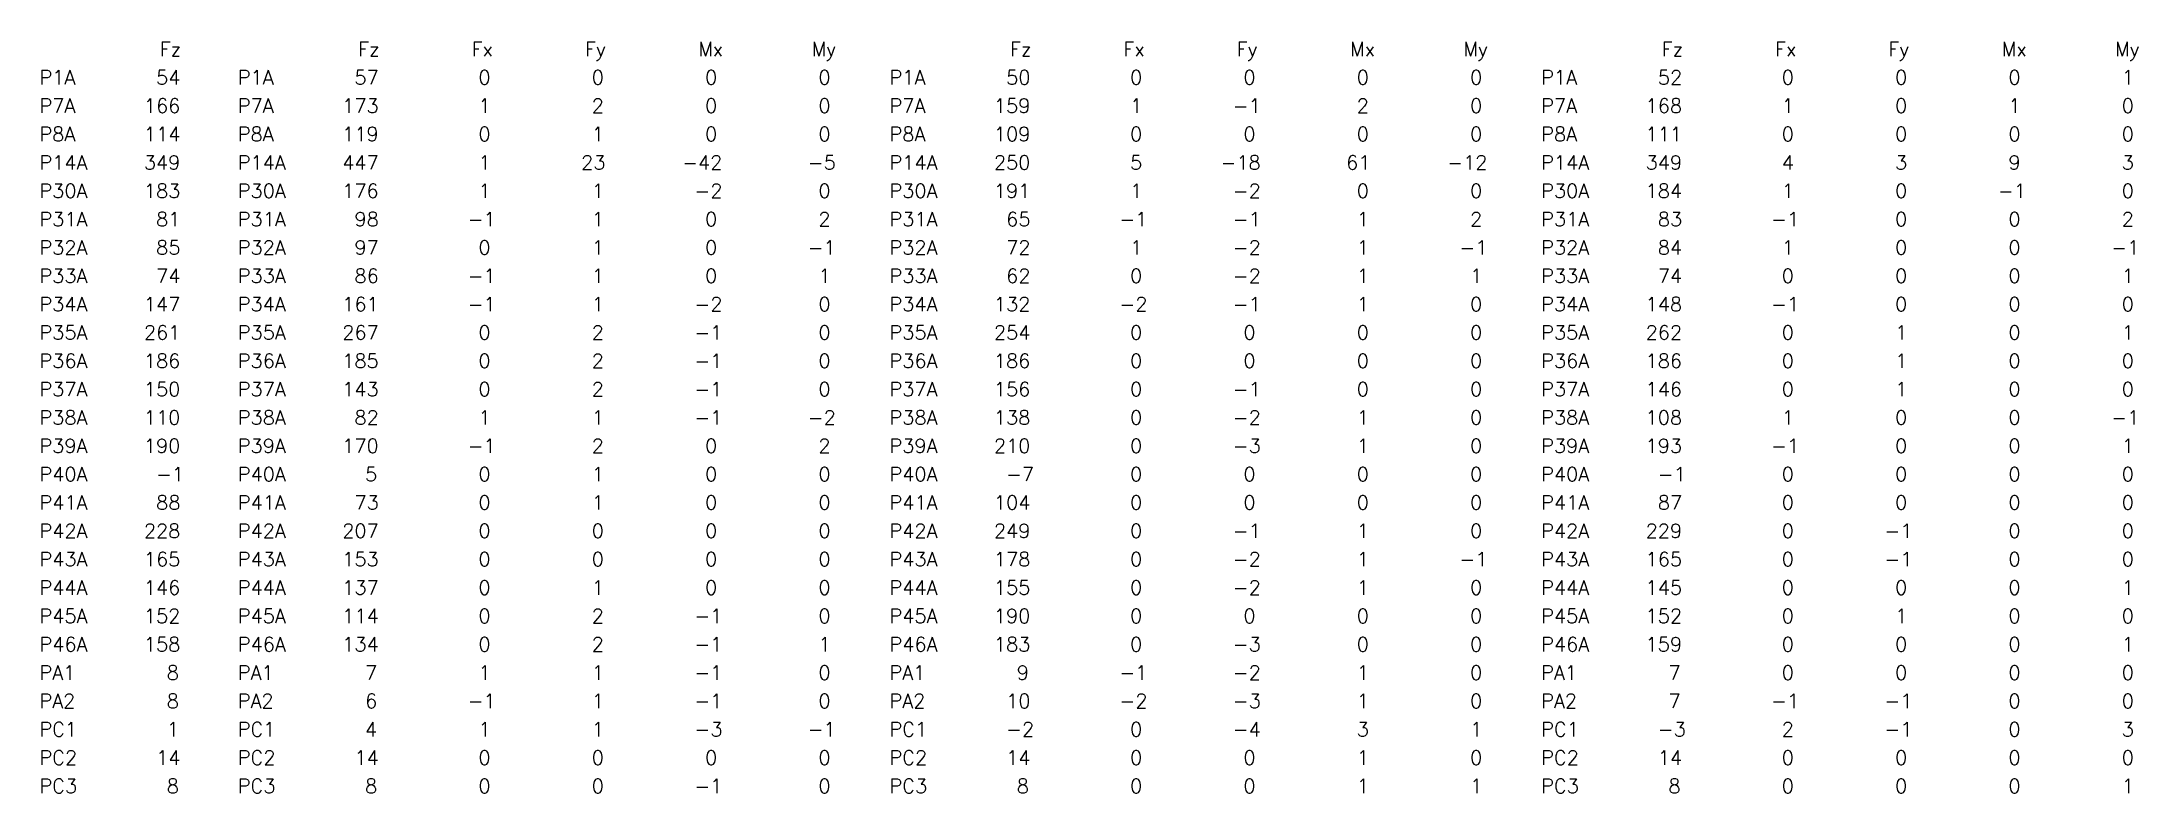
# Model space of a CAD drawing. Header units: feet. Extents: x 104.9 to 134.5, y -44.8 to -34.2.
import ezdxf

# ---------------------------------------------------------------- set-up
doc = ezdxf.new("R2010")
doc.units = ezdxf.units.FT
doc.header["$MEASUREMENT"] = 0
doc.layers.add('2', color=2, linetype='CONTINUOUS')
doc.styles.get("Standard").update_dxf_attribs({"font": 'ROMANS.SHX'})

msp = doc.modelspace()

# ---------------------------------------------------------------- texts
at = {"layer": '2', "linetype": 'Continuous'}
for s, p in [('Fz', (106.586, -34.444)), ('Fz', (109.386, -34.444)), ('Fx', (110.986, -34.444)), ('Fy', (112.586, -34.444)), ('Mx', (114.186, -34.444)), ('My', (115.786, -34.444)), ('Fz', (118.586, -34.444)), ('Fx', (120.186, -34.444)), ('Fy', (121.786, -34.444)), ('Mx', (123.386, -34.444)), ('My', (124.986, -34.444)), ('Fz', (127.786, -34.444)), ('Fx', (129.386, -34.444)), ('Fy', (130.986, -34.444)), ('Mx', (132.586, -34.444)), ('My', (134.186, -34.444)), ('P1A', (104.886, -34.844)), ('   54', (106.086, -34.844)), ('P1A', (107.686, -34.844)), ('   57', (108.886, -34.844)), ('    0', (110.486, -34.844)), ('    0', (112.086, -34.844)), ('    0', (113.686, -34.844)), ('    0', (115.286, -34.844)), ('P1A', (116.886, -34.844)), ('   50', (118.086, -34.844)), ('    0', (119.686, -34.844)), ('    0', (121.286, -34.844)), ('    0', (122.886, -34.844)), ('    0', (124.486, -34.844)), ('P1A', (126.086, -34.844)), ('   52', (127.286, -34.844)), ('    0', (128.886, -34.844)), ('    0', (130.486, -34.844)), ('    0', (132.086, -34.844)), ('    1', (133.686, -34.844)), ('P7A', (104.886, -35.244)), ('  166', (106.086, -35.244)), ('P7A', (107.686, -35.244)), ('  173', (108.886, -35.244)), ('    1', (110.486, -35.244)), ('    2', (112.086, -35.244)), ('    0', (113.686, -35.244)), ('    0', (115.286, -35.244)), ('P7A', (116.886, -35.244)), ('  159', (118.086, -35.244)), ('    1', (119.686, -35.244)), ('   -1', (121.286, -35.244)), ('    2', (122.886, -35.244)), ('    0', (124.486, -35.244)), ('P7A', (126.086, -35.244)), ('  168', (127.286, -35.244)), ('    1', (128.886, -35.244)), ('    0', (130.486, -35.244)), ('    1', (132.086, -35.244)), ('    0', (133.686, -35.244)), ('P8A', (104.886, -35.644)), ('  114', (106.086, -35.644)), ('P8A', (107.686, -35.644)), ('  119', (108.886, -35.644)), ('    0', (110.486, -35.644)), ('    1', (112.086, -35.644)), ('    0', (113.686, -35.644)), ('    0', (115.286, -35.644)), ('P8A', (116.886, -35.644)), ('  109', (118.086, -35.644)), ('    0', (119.686, -35.644)), ('    0', (121.286, -35.644)), ('    0', (122.886, -35.644)), ('    0', (124.486, -35.644)), ('P8A', (126.086, -35.644)), ('  111', (127.286, -35.644)), ('    0', (128.886, -35.644)), ('    0', (130.486, -35.644)), ('    0', (132.086, -35.644)), ('    0', (133.686, -35.644)), ('P14A', (104.886, -36.044)), ('  349', (106.086, -36.044)), ('P14A', (107.686, -36.044)), ('  447', (108.886, -36.044)), ('    1', (110.486, -36.044)), ('   23', (112.086, -36.044)), ('  -42', (113.686, -36.044)), ('   -5', (115.286, -36.044)), ('P14A', (116.886, -36.044)), ('  250', (118.086, -36.044)), ('    5', (119.686, -36.044)), ('  -18', (121.286, -36.044)), ('   61', (122.886, -36.044)), ('  -12', (124.486, -36.044)), ('P14A', (126.086, -36.044)), ('  349', (127.286, -36.044)), ('    4', (128.886, -36.044)), ('    3', (130.486, -36.044)), ('    9', (132.086, -36.044)), ('    3', (133.686, -36.044)), ('P30A', (104.886, -36.444)), ('  183', (106.086, -36.444)), ('P30A', (107.686, -36.444)), ('  176', (108.886, -36.444)), ('    1', (110.486, -36.444)), ('    1', (112.086, -36.444)), ('   -2', (113.686, -36.444)), ('    0', (115.286, -36.444)), ('P30A', (116.886, -36.444)), ('  191', (118.086, -36.444)), ('    1', (119.686, -36.444)), ('   -2', (121.286, -36.444)), ('    0', (122.886, -36.444)), ('    0', (124.486, -36.444)), ('P30A', (126.086, -36.444)), ('  184', (127.286, -36.444)), ('    1', (128.886, -36.444)), ('    0', (130.486, -36.444)), ('   -1', (132.086, -36.444)), ('    0', (133.686, -36.444)), ('P31A', (104.886, -36.844)), ('   81', (106.086, -36.844)), ('P31A', (107.686, -36.844)), ('   98', (108.886, -36.844)), ('   -1', (110.486, -36.844)), ('    1', (112.086, -36.844)), ('    0', (113.686, -36.844)), ('    2', (115.286, -36.844)), ('P31A', (116.886, -36.844)), ('   65', (118.086, -36.844)), ('   -1', (119.686, -36.844)), ('   -1', (121.286, -36.844)), ('    1', (122.886, -36.844)), ('    2', (124.486, -36.844)), ('P31A', (126.086, -36.844)), ('   83', (127.286, -36.844)), ('   -1', (128.886, -36.844)), ('    0', (130.486, -36.844)), ('    0', (132.086, -36.844)), ('    2', (133.686, -36.844)), ('P32A', (104.886, -37.244)), ('   85', (106.086, -37.244)), ('P32A', (107.686, -37.244)), ('   97', (108.886, -37.244)), ('    0', (110.486, -37.244)), ('    1', (112.086, -37.244)), ('    0', (113.686, -37.244)), ('   -1', (115.286, -37.244)), ('P32A', (116.886, -37.244)), ('   72', (118.086, -37.244)), ('    1', (119.686, -37.244)), ('   -2', (121.286, -37.244)), ('    1', (122.886, -37.244)), ('   -1', (124.486, -37.244)), ('P32A', (126.086, -37.244)), ('   84', (127.286, -37.244)), ('    1', (128.886, -37.244)), ('    0', (130.486, -37.244)), ('    0', (132.086, -37.244)), ('   -1', (133.686, -37.244)), ('P33A', (104.886, -37.644)), ('   74', (106.086, -37.644)), ('P33A', (107.686, -37.644)), ('   86', (108.886, -37.644)), ('   -1', (110.486, -37.644)), ('    1', (112.086, -37.644)), ('    0', (113.686, -37.644)), ('    1', (115.286, -37.644)), ('P33A', (116.886, -37.644)), ('   62', (118.086, -37.644)), ('    0', (119.686, -37.644)), ('   -2', (121.286, -37.644)), ('    1', (122.886, -37.644)), ('    1', (124.486, -37.644)), ('P33A', (126.086, -37.644)), ('   74', (127.286, -37.644)), ('    0', (128.886, -37.644)), ('    0', (130.486, -37.644)), ('    0', (132.086, -37.644)), ('    1', (133.686, -37.644)), ('P34A', (104.886, -38.044)), ('  147', (106.086, -38.044)), ('P34A', (107.686, -38.044)), ('  161', (108.886, -38.044)), ('   -1', (110.486, -38.044)), ('    1', (112.086, -38.044)), ('   -2', (113.686, -38.044)), ('    0', (115.286, -38.044)), ('P34A', (116.886, -38.044)), ('  132', (118.086, -38.044)), ('   -2', (119.686, -38.044)), ('   -1', (121.286, -38.044)), ('    1', (122.886, -38.044)), ('    0', (124.486, -38.044)), ('P34A', (126.086, -38.044)), ('  148', (127.286, -38.044)), ('   -1', (128.886, -38.044)), ('    0', (130.486, -38.044)), ('    0', (132.086, -38.044)), ('    0', (133.686, -38.044)), ('P35A', (104.886, -38.444)), ('  261', (106.086, -38.444)), ('P35A', (107.686, -38.444)), ('  267', (108.886, -38.444)), ('    0', (110.486, -38.444)), ('    2', (112.086, -38.444)), ('   -1', (113.686, -38.444)), ('    0', (115.286, -38.444)), ('P35A', (116.886, -38.444)), ('  254', (118.086, -38.444)), ('    0', (119.686, -38.444)), ('    0', (121.286, -38.444)), ('    0', (122.886, -38.444)), ('    0', (124.486, -38.444)), ('P35A', (126.086, -38.444)), ('  262', (127.286, -38.444)), ('    0', (128.886, -38.444)), ('    1', (130.486, -38.444)), ('    0', (132.086, -38.444)), ('    1', (133.686, -38.444)), ('P36A', (104.886, -38.844)), ('  186', (106.086, -38.844)), ('P36A', (107.686, -38.844)), ('  185', (108.886, -38.844)), ('    0', (110.486, -38.844)), ('    2', (112.086, -38.844)), ('   -1', (113.686, -38.844)), ('    0', (115.286, -38.844)), ('P36A', (116.886, -38.844)), ('  186', (118.086, -38.844)), ('    0', (119.686, -38.844)), ('    0', (121.286, -38.844)), ('    0', (122.886, -38.844)), ('    0', (124.486, -38.844)), ('P36A', (126.086, -38.844)), ('  186', (127.286, -38.844)), ('    0', (128.886, -38.844)), ('    1', (130.486, -38.844)), ('    0', (132.086, -38.844)), ('    0', (133.686, -38.844)), ('P37A', (104.886, -39.244)), ('  150', (106.086, -39.244)), ('P37A', (107.686, -39.244)), ('  143', (108.886, -39.244)), ('    0', (110.486, -39.244)), ('    2', (112.086, -39.244)), ('   -1', (113.686, -39.244)), ('    0', (115.286, -39.244)), ('P37A', (116.886, -39.244)), ('  156', (118.086, -39.244)), ('    0', (119.686, -39.244)), ('   -1', (121.286, -39.244)), ('    0', (122.886, -39.244)), ('    0', (124.486, -39.244)), ('P37A', (126.086, -39.244)), ('  146', (127.286, -39.244)), ('    0', (128.886, -39.244)), ('    1', (130.486, -39.244)), ('    0', (132.086, -39.244)), ('    0', (133.686, -39.244)), ('P38A', (104.886, -39.644)), ('  110', (106.086, -39.644)), ('P38A', (107.686, -39.644)), ('   82', (108.886, -39.644)), ('    1', (110.486, -39.644)), ('    1', (112.086, -39.644)), ('   -1', (113.686, -39.644)), ('   -2', (115.286, -39.644)), ('P38A', (116.886, -39.644)), ('  138', (118.086, -39.644)), ('    0', (119.686, -39.644)), ('   -2', (121.286, -39.644)), ('    1', (122.886, -39.644)), ('    0', (124.486, -39.644)), ('P38A', (126.086, -39.644)), ('  108', (127.286, -39.644)), ('    1', (128.886, -39.644)), ('    0', (130.486, -39.644)), ('    0', (132.086, -39.644)), ('   -1', (133.686, -39.644)), ('P39A', (104.886, -40.044)), ('  190', (106.086, -40.044)), ('P39A', (107.686, -40.044)), ('  170', (108.886, -40.044)), ('   -1', (110.486, -40.044)), ('    2', (112.086, -40.044)), ('    0', (113.686, -40.044)), ('    2', (115.286, -40.044)), ('P39A', (116.886, -40.044)), ('  210', (118.086, -40.044)), ('    0', (119.686, -40.044)), ('   -3', (121.286, -40.044)), ('    1', (122.886, -40.044)), ('    0', (124.486, -40.044)), ('P39A', (126.086, -40.044)), ('  193', (127.286, -40.044)), ('   -1', (128.886, -40.044)), ('    0', (130.486, -40.044)), ('    0', (132.086, -40.044)), ('    1', (133.686, -40.044)), ('P40A', (104.886, -40.444)), ('   -1', (106.086, -40.444)), ('P40A', (107.686, -40.444)), ('    5', (108.886, -40.444)), ('    0', (110.486, -40.444)), ('    1', (112.086, -40.444)), ('    0', (113.686, -40.444)), ('    0', (115.286, -40.444)), ('P40A', (116.886, -40.444)), ('   -7', (118.086, -40.444)), ('    0', (119.686, -40.444)), ('    0', (121.286, -40.444)), ('    0', (122.886, -40.444)), ('    0', (124.486, -40.444)), ('P40A', (126.086, -40.444)), ('   -1', (127.286, -40.444)), ('    0', (128.886, -40.444)), ('    0', (130.486, -40.444)), ('    0', (132.086, -40.444)), ('    0', (133.686, -40.444)), ('P41A', (104.886, -40.844)), ('   88', (106.086, -40.844)), ('P41A', (107.686, -40.844)), ('   73', (108.886, -40.844)), ('    0', (110.486, -40.844)), ('    1', (112.086, -40.844)), ('    0', (113.686, -40.844)), ('    0', (115.286, -40.844)), ('P41A', (116.886, -40.844)), ('  104', (118.086, -40.844)), ('    0', (119.686, -40.844)), ('    0', (121.286, -40.844)), ('    0', (122.886, -40.844)), ('    0', (124.486, -40.844)), ('P41A', (126.086, -40.844)), ('   87', (127.286, -40.844)), ('    0', (128.886, -40.844)), ('    0', (130.486, -40.844)), ('    0', (132.086, -40.844)), ('    0', (133.686, -40.844)), ('P42A', (104.886, -41.244)), ('  228', (106.086, -41.244)), ('P42A', (107.686, -41.244)), ('  207', (108.886, -41.244)), ('    0', (110.486, -41.244)), ('    0', (112.086, -41.244)), ('    0', (113.686, -41.244)), ('    0', (115.286, -41.244)), ('P42A', (116.886, -41.244)), ('  249', (118.086, -41.244)), ('    0', (119.686, -41.244)), ('   -1', (121.286, -41.244)), ('    1', (122.886, -41.244)), ('    0', (124.486, -41.244)), ('P42A', (126.086, -41.244)), ('  229', (127.286, -41.244)), ('    0', (128.886, -41.244)), ('   -1', (130.486, -41.244)), ('    0', (132.086, -41.244)), ('    0', (133.686, -41.244)), ('P43A', (104.886, -41.644)), ('  165', (106.086, -41.644)), ('P43A', (107.686, -41.644)), ('  153', (108.886, -41.644)), ('    0', (110.486, -41.644)), ('    0', (112.086, -41.644)), ('    0', (113.686, -41.644)), ('    0', (115.286, -41.644)), ('P43A', (116.886, -41.644)), ('  178', (118.086, -41.644)), ('    0', (119.686, -41.644)), ('   -2', (121.286, -41.644)), ('    1', (122.886, -41.644)), ('   -1', (124.486, -41.644)), ('P43A', (126.086, -41.644)), ('  165', (127.286, -41.644)), ('    0', (128.886, -41.644)), ('   -1', (130.486, -41.644)), ('    0', (132.086, -41.644)), ('    0', (133.686, -41.644)), ('P44A', (104.886, -42.044)), ('  146', (106.086, -42.044)), ('P44A', (107.686, -42.044)), ('  137', (108.886, -42.044)), ('    0', (110.486, -42.044)), ('    1', (112.086, -42.044)), ('    0', (113.686, -42.044)), ('    0', (115.286, -42.044)), ('P44A', (116.886, -42.044)), ('  155', (118.086, -42.044)), ('    0', (119.686, -42.044)), ('   -2', (121.286, -42.044)), ('    1', (122.886, -42.044)), ('    0', (124.486, -42.044)), ('P44A', (126.086, -42.044)), ('  145', (127.286, -42.044)), ('    0', (128.886, -42.044)), ('    0', (130.486, -42.044)), ('    0', (132.086, -42.044)), ('    1', (133.686, -42.044)), ('P45A', (104.886, -42.444)), ('  152', (106.086, -42.444)), ('P45A', (107.686, -42.444)), ('  114', (108.886, -42.444)), ('    0', (110.486, -42.444)), ('    2', (112.086, -42.444)), ('   -1', (113.686, -42.444)), ('    0', (115.286, -42.444)), ('P45A', (116.886, -42.444)), ('  190', (118.086, -42.444)), ('    0', (119.686, -42.444)), ('    0', (121.286, -42.444)), ('    0', (122.886, -42.444)), ('    0', (124.486, -42.444)), ('P45A', (126.086, -42.444)), ('  152', (127.286, -42.444)), ('    0', (128.886, -42.444)), ('    1', (130.486, -42.444)), ('    0', (132.086, -42.444)), ('    0', (133.686, -42.444)), ('P46A', (104.886, -42.844)), ('  158', (106.086, -42.844)), ('P46A', (107.686, -42.844)), ('  134', (108.886, -42.844)), ('    0', (110.486, -42.844)), ('    2', (112.086, -42.844)), ('   -1', (113.686, -42.844)), ('    1', (115.286, -42.844)), ('P46A', (116.886, -42.844)), ('  183', (118.086, -42.844)), ('    0', (119.686, -42.844)), ('   -3', (121.286, -42.844)), ('    0', (122.886, -42.844)), ('    0', (124.486, -42.844)), ('P46A', (126.086, -42.844)), ('  159', (127.286, -42.844)), ('    0', (128.886, -42.844)), ('    0', (130.486, -42.844)), ('    0', (132.086, -42.844)), ('    1', (133.686, -42.844)), ('PA1', (104.886, -43.244)), ('    8', (106.086, -43.244)), ('PA1', (107.686, -43.244)), ('    7', (108.886, -43.244)), ('    1', (110.486, -43.244)), ('    1', (112.086, -43.244)), ('   -1', (113.686, -43.244)), ('    0', (115.286, -43.244)), ('PA1', (116.886, -43.244)), ('    9', (118.086, -43.244)), ('   -1', (119.686, -43.244)), ('   -2', (121.286, -43.244)), ('    1', (122.886, -43.244)), ('    0', (124.486, -43.244)), ('PA1', (126.086, -43.244)), ('    7', (127.286, -43.244)), ('    0', (128.886, -43.244)), ('    0', (130.486, -43.244)), ('    0', (132.086, -43.244)), ('    0', (133.686, -43.244)), ('PA2', (104.886, -43.644)), ('    8', (106.086, -43.644)), ('PA2', (107.686, -43.644)), ('    6', (108.886, -43.644)), ('   -1', (110.486, -43.644)), ('    1', (112.086, -43.644)), ('   -1', (113.686, -43.644)), ('    0', (115.286, -43.644)), ('PA2', (116.886, -43.644)), ('   10', (118.086, -43.644)), ('   -2', (119.686, -43.644)), ('   -3', (121.286, -43.644)), ('    1', (122.886, -43.644)), ('    0', (124.486, -43.644)), ('PA2', (126.086, -43.644)), ('    7', (127.286, -43.644)), ('   -1', (128.886, -43.644)), ('   -1', (130.486, -43.644)), ('    0', (132.086, -43.644)), ('    0', (133.686, -43.644)), ('PC1', (104.886, -44.044)), ('    1', (106.086, -44.044)), ('PC1', (107.686, -44.044)), ('    4', (108.886, -44.044)), ('    1', (110.486, -44.044)), ('    1', (112.086, -44.044)), ('   -3', (113.686, -44.044)), ('   -1', (115.286, -44.044)), ('PC1', (116.886, -44.044)), ('   -2', (118.086, -44.044)), ('    0', (119.686, -44.044)), ('   -4', (121.286, -44.044)), ('    3', (122.886, -44.044)), ('    1', (124.486, -44.044)), ('PC1', (126.086, -44.044)), ('   -3', (127.286, -44.044)), ('    2', (128.886, -44.044)), ('   -1', (130.486, -44.044)), ('    0', (132.086, -44.044)), ('    3', (133.686, -44.044)), ('PC2', (104.886, -44.444)), ('   14', (106.086, -44.444)), ('PC2', (107.686, -44.444)), ('   14', (108.886, -44.444)), ('    0', (110.486, -44.444)), ('    0', (112.086, -44.444)), ('    0', (113.686, -44.444)), ('    0', (115.286, -44.444)), ('PC2', (116.886, -44.444)), ('   14', (118.086, -44.444)), ('    0', (119.686, -44.444)), ('    0', (121.286, -44.444)), ('    1', (122.886, -44.444)), ('    0', (124.486, -44.444)), ('PC2', (126.086, -44.444)), ('   14', (127.286, -44.444)), ('    0', (128.886, -44.444)), ('    0', (130.486, -44.444)), ('    0', (132.086, -44.444)), ('    0', (133.686, -44.444)), ('PC3', (104.886, -44.844)), ('    8', (106.086, -44.844)), ('PC3', (107.686, -44.844)), ('    8', (108.886, -44.844)), ('    0', (110.486, -44.844)), ('    0', (112.086, -44.844)), ('   -1', (113.686, -44.844)), ('    0', (115.286, -44.844)), ('PC3', (116.886, -44.844)), ('    8', (118.086, -44.844)), ('    0', (119.686, -44.844)), ('    0', (121.286, -44.844)), ('    1', (122.886, -44.844)), ('    1', (124.486, -44.844)), ('PC3', (126.086, -44.844)), ('    8', (127.286, -44.844)), ('    0', (128.886, -44.844)), ('    0', (130.486, -44.844)), ('    0', (132.086, -44.844)), ('    1', (133.686, -44.844))]:
    msp.add_text(s, height=0.2, dxfattribs=at).set_placement(p)

doc.saveas('drawing.dxf')
